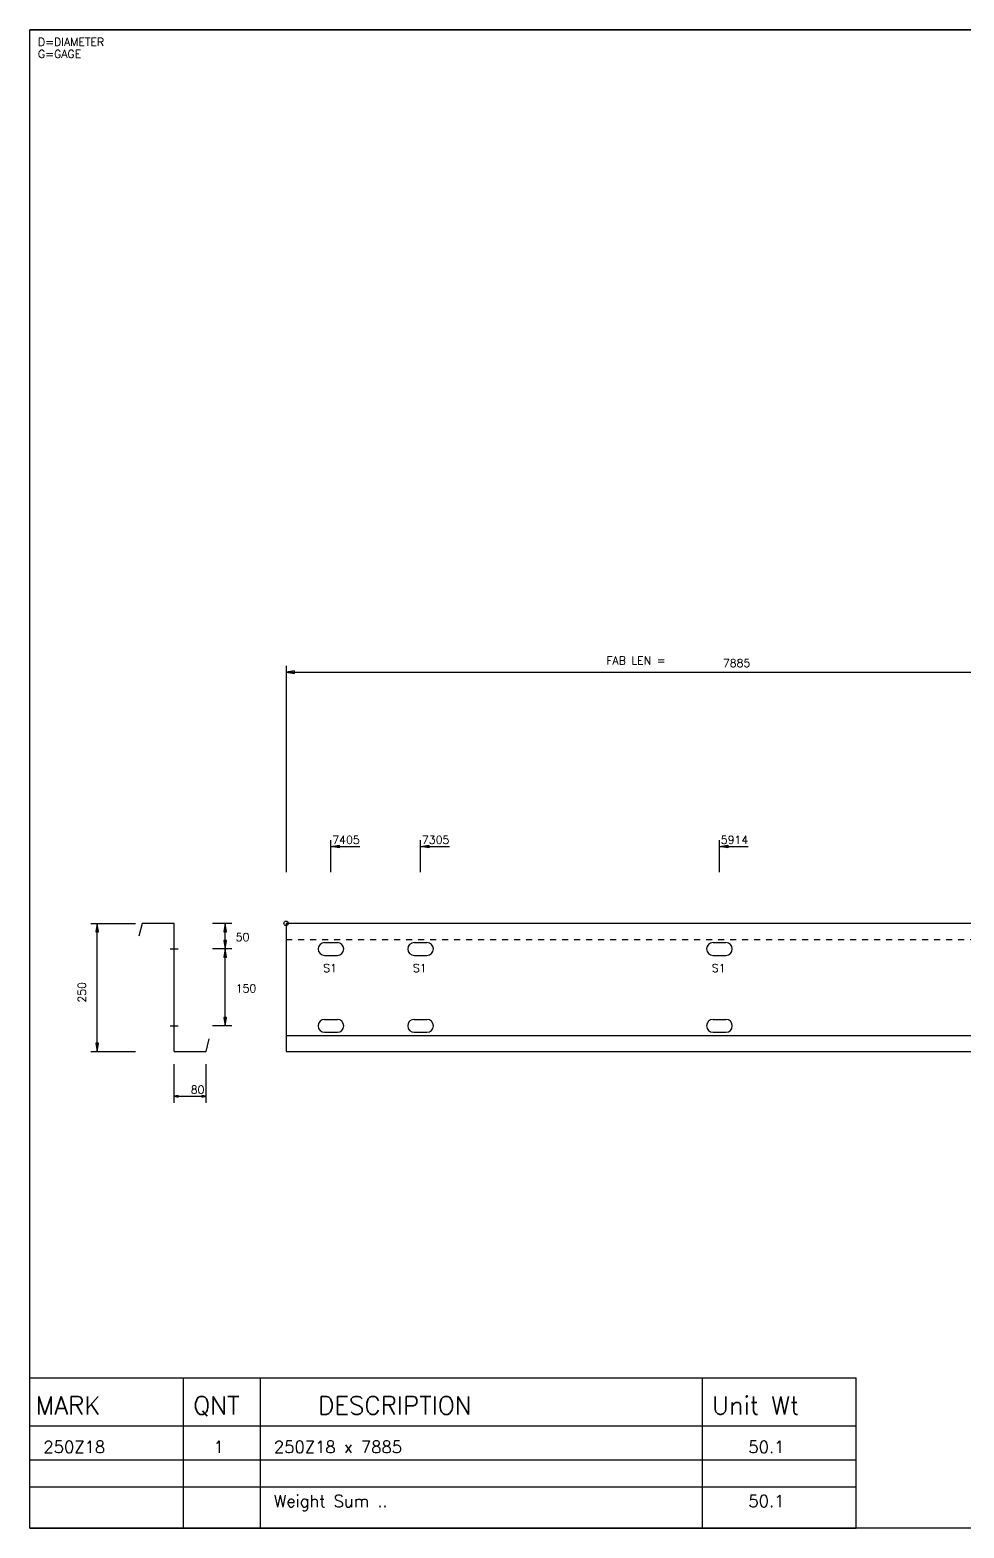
# Model space of a CAD drawing. Extents: x 0 to 420, y 0 to 297.
# Drawn here: x 0 to 185.2, y 0 to 297 of the extents above; entities that cross this region are included whole.
import ezdxf

# ---------------------------------------------------------------- set-up
doc = ezdxf.new("R2010")
doc.units = 0
doc.linetypes.add('CONTIN', pattern=[0])
doc.linetypes.add('DASHED', pattern=[2.38, 1.19, -1.19])
doc.layers.get('0').update_dxf_attribs({"linetype": 'CONTIN'})
for name, color, linetype in [('1', 7, 'CONTIN'), ('10', 7, 'CONTIN'), ('11', 7, 'CONTIN'), ('14', 7, 'CONTIN'), ('15', 6, 'CONTIN'), ('2', 7, 'CONTIN'), ('21', 7, 'CONTIN'), ('22', 7, 'CONTIN'), ('3', 1, 'CONTIN'), ('6', 4, 'CONTIN'), ('7', 3, 'DASHED')]:
    doc.layers.add(name, color=color, linetype=linetype)
doc.styles.add('SIMPLEX', font='SIMPLEX')

# ---------------------------------------------------------------- blocks, each defined once
blk = doc.blocks.new('CZEBORDR')
at = {"layer": '22'}
for p, q in [((0, 0), (0, 297)), ((0, 297), (420, 297)), ((420, 297), (420, 0)), ((420, 0), (0, 0))]:
    blk.add_line(p, q, dxfattribs=at)
blk = doc.blocks.new('LOGO')
at = {"linetype": 'CONTINUOUS'}
blk.add_line((0, 297), (-420, 297), dxfattribs=at)
at = {"layer": '14'}
for q in [(-420, 61.91), (-256.17, 0)]:
    blk.add_line((-420, 0), q, dxfattribs=at)
at = {"layer": '22'}
for p, q in [((-420, 0), (-420, 297)), ((0, 0), (-420, 0))]:
    blk.add_line(p, q, dxfattribs=at)
blk = doc.blocks.new('CZEBOLT')
at = {"layer": '21', "style": 'SIMPLEX'}
for s, p in [('D=DIAMETER', (0, 2.381)), ('G=GAGE', (0, 0))]:
    blk.add_text(s, height=1.587, dxfattribs=at).set_placement(p)
blk = doc.blocks.new('CZEPLATE')
at = {"layer": '14'}
for p, q in [((0, 29.766), (163.83, 29.766)), ((0, 0), (0, 29.766)), ((30.48, 0), (30.48, 29.766)), ((45.72, 0), (45.72, 29.766)), ((133.35, 0), (133.35, 29.766)), ((163.83, 0), (163.83, 29.766)), ((163.83, 0), (163.83, 29.766)), ((0, 20.241), (163.83, 20.241)), ((0, 13.543), (163.83, 13.543)), ((0, 8.186), (163.83, 8.186)), ((0, 0), (163.83, 0))]:
    blk.add_line(p, q, dxfattribs=at)
at = {"layer": '14', "style": 'SIMPLEX'}
for s, height, p in [('MARK', 3.572, (1.143, 22.527)), ('QNT', 3.572, (32.385, 22.527)), ('DESCRIPTION', 3.572, (57.15, 22.527)), ('Unit Wt', 3.572, (135.255, 22.527)), ('250Z18', 2.381, (2.667, 14.883)), ('  1', 2.381, (33.147, 14.883)), ('250Z18 x 7885', 2.381, (48.387, 14.883)), ('   50.1', 2.381, (137.16, 14.883)), ('Weight Sum ..', 2.381, (48.387, 4.167)), ('   50.1', 2.381, (137.16, 4.167))]:
    blk.add_text(s, height=height, dxfattribs=at).set_placement(p)
blk = doc.blocks.new('ZSECTN')
at = {"layer": '10'}
for p, q in [((-6.35, 25.4), (-6.985, 22.86)), ((0, 25.4), (-6.35, 25.4)), ((0, 0), (0, 25.4)), ((0, 0), (6.35, 0)), ((6.35, 0), (6.985, 2.54))]:
    blk.add_line(p, q, dxfattribs=at)
blk = doc.blocks.new('ARROW')
at = {"layer": '2'}
for p, q in [((0, 0), (-1.651, 0.275)), ((-1.651, 0.275), (-1.651, -0.275)), ((-1.651, -0.275), (0, 0))]:
    blk.add_line(p, q, dxfattribs=at)
blk = doc.blocks.new('TICK')
at = {"layer": '1'}
blk.add_line((-1.6, 0), (1.6, 0), dxfattribs=at)
blk = doc.blocks.new('CZESECTN')
at = {"layer": '2'}
for p, q in [((12.065, 55.88), (20.955, 55.88)), ((13.335, 30.48), (13.335, 55.88)), ((40.005, 55.88), (36.195, 55.88)), ((38.735, 50.8), (38.735, 55.88)), ((40.005, 50.8), (36.195, 50.8)), ((40.005, 50.8), (36.195, 50.8)), ((38.735, 35.56), (38.735, 50.8)), ((40.005, 35.56), (36.195, 35.56)), ((12.065, 30.48), (20.955, 30.48)), ((28.575, 20.32), (28.575, 27.94)), ((34.925, 20.32), (34.925, 27.94)), ((28.575, 21.59), (34.925, 21.59))]:
    blk.add_line(p, q, dxfattribs=at)
at = {"layer": '1'}
blk.add_blockref('ZSECTN', (28.575, 30.48), dxfattribs=at)
at = {"layer": '2'}
for p, rotation in [((13.335, 55.88), 90), ((38.735, 55.88), 90), ((38.735, 50.8), -90), ((38.735, 50.8), 90), ((38.735, 35.56), -90), ((13.335, 30.48), -90)]:
    blk.add_blockref('ARROW', p, dxfattribs=dict(at, rotation=rotation))
at = {"layer": '2', "xscale": 0.5, "yscale": 0.5, "zscale": 0.5, "rotation": 180}
blk.add_blockref('ARROW', (28.575, 21.59), dxfattribs=at)
at = {"layer": '2', "xscale": 0.5, "yscale": 0.5, "zscale": 0.5}
blk.add_blockref('ARROW', (34.925, 21.59), dxfattribs=at)
at = {"layer": '6', "xscale": 0.5, "yscale": 0.5, "zscale": 0.5}
for p in [(28.575, 50.8), (28.575, 35.56)]:
    blk.add_blockref('TICK', p, dxfattribs=at)
at = {"layer": '11', "style": 'SIMPLEX'}
for s, p in [('50', (40.799, 52.356)), ('150', (40.799, 42.196)), ('80', (31.888, 22.119))]:
    blk.add_text(s, height=1.587, dxfattribs=at).set_placement(p)
blk.add_text('250', height=1.587, rotation=90, dxfattribs=at).set_placement((11.093, 40.164))
blk = doc.blocks.new('MAG_CRCL')
at = {"layer": '15'}
blk.add_circle((0, 0), 0.889, dxfattribs=at)
blk = doc.blocks.new('WBSLOT')
at = {"layer": '6'}
for p, q in [((-1.27, 1.27), (1.27, 1.27)), ((-1.27, -1.27), (1.27, -1.27))]:
    blk.add_line(p, q, dxfattribs=at)
for centre, start, end in [((-1.27, 0), 90, 270), ((1.27, 0), 270, 90)]:
    blk.add_arc(centre, 1.27, start, end, dxfattribs=at)
blk = doc.blocks.new('CZEPIECE')
at = {"layer": '1'}
for p, q in [((394.6, 55.88), (50.8, 55.88)), ((50.8, 55.88), (50.8, 30.48)), ((394.6, 30.48), (394.6, 55.88)), ((50.8, 33.655), (394.6, 33.655)), ((50.8, 30.48), (394.6, 30.48))]:
    blk.add_line(p, q, dxfattribs=at)
at = {"layer": '2'}
for p, q in [((50.8, 106.934), (50.8, 66.04)), ((394.6, 106.934), (394.6, 66.04)), ((50.8, 105.664), (394.6, 105.664)), ((394.6, 92.71), (394.6, 85.09)), ((394.6, 91.44), (407.3, 91.44)), ((59.69, 66.04), (59.69, 72.39)), ((77.47, 66.04), (77.47, 72.39)), ((136.739, 66.04), (136.739, 72.39)), ((222.7, 66.04), (222.7, 72.39)), ((308.639, 66.04), (308.639, 72.39)), ((367.93, 66.04), (367.93, 72.39)), ((385.71, 66.04), (385.71, 72.39)), ((394.6, 66.04), (394.6, 72.39)), ((59.69, 71.12), (65.405, 71.12)), ((77.47, 71.12), (83.185, 71.12)), ((136.739, 71.12), (142.454, 71.12)), ((222.7, 71.12), (228.415, 71.12)), ((308.639, 71.12), (314.354, 71.12)), ((367.93, 71.12), (373.645, 71.12)), ((385.71, 71.12), (391.425, 71.12)), ((391.425, 71.12), (394.6, 71.12))]:
    blk.add_line(p, q, dxfattribs=at)
at = {"layer": '7'}
blk.add_line((50.8, 52.705), (394.6, 52.705), dxfattribs=at)
at = {"rotation": 180}
blk.add_blockref('ARROW', (394.6, 91.44), dxfattribs=at)
at = {"layer": '1', "xscale": -1}
for p in [(59.69, 71.12), (77.47, 71.12), (136.739, 71.12), (222.7, 71.12), (308.639, 71.12), (367.93, 71.12), (385.71, 71.12)]:
    blk.add_blockref('ARROW', p, dxfattribs=at)
at = {"layer": '15', "xscale": 0.5, "yscale": 0.5, "zscale": 0.5}
for p in [(50.8, 55.88), (394.6, 55.88)]:
    blk.add_blockref('MAG_CRCL', p, dxfattribs=at)
at = {"layer": '2', "rotation": 180}
blk.add_blockref('ARROW', (50.8, 105.664), dxfattribs=at)
at = {"layer": '2'}
blk.add_blockref('ARROW', (394.6, 105.664), dxfattribs=at)
at = {"layer": '2', "xscale": -1, "rotation": 180}
blk.add_blockref('ARROW', (394.6, 71.12), dxfattribs=at)
at = {"layer": '6'}
for p in [(59.69, 50.8), (77.47, 50.8), (136.739, 50.8), (222.7, 50.8), (308.639, 50.8), (367.93, 50.8), (385.71, 50.8), (59.69, 35.56), (77.47, 35.56), (136.739, 35.56), (222.7, 35.56), (308.639, 35.56), (367.93, 35.56), (385.71, 35.56)]:
    blk.add_blockref('WBSLOT', p, dxfattribs=at)
at = {"layer": '11', "style": 'SIMPLEX'}
for s, p in [('7885', (137.425, 106.701)), ('7405', (59.955, 71.649)), ('7305', (77.735, 71.649)), ('5914', (137.004, 71.649)), ('3942', (222.965, 71.649)), ('1971', (308.904, 71.649)), ('250', (368.195, 71.649)), ('150', (385.975, 71.649))]:
    blk.add_text(s, height=1.587, dxfattribs=at).set_placement(p)
at = {"layer": '2', "style": 'SIMPLEX'}
for s, p in [('FAB LEN =', (114.3, 107.188)), ('TAPE', (395.87, 91.694))]:
    blk.add_text(s, height=1.587, dxfattribs=at).set_placement(p)
at = {"layer": '3', "style": 'SIMPLEX'}
for s, p in [('S1', (58.166, 46.228)), ('S1', (75.946, 46.228)), ('S1', (135.215, 46.228)), ('S1', (221.176, 46.228)), ('S1', (307.115, 46.228)), ('S1', (366.406, 46.228)), ('S1', (384.186, 46.228)), ('250Z18', (213.493, 42.386))]:
    blk.add_text(s, height=1.587, dxfattribs=at).set_placement(p)

msp = doc.modelspace()

# ---------------------------------------------------------------- block references
for name, p in [('CZEPIECE', (0, 64)), ('CZESECTN', (0, 64)), ('CZEPLATE', (0, 0))]:
    msp.add_blockref(name, p)
at = {"layer": '1'}
for name, p in [('CZEBORDR', (0, 0)), ('CZEBOLT', (1.587, 291.444))]:
    msp.add_blockref(name, p, dxfattribs=at)
at = {"layer": '2'}
msp.add_blockref('LOGO', (420, 0), dxfattribs=at)

doc.saveas('drawing.dxf')
